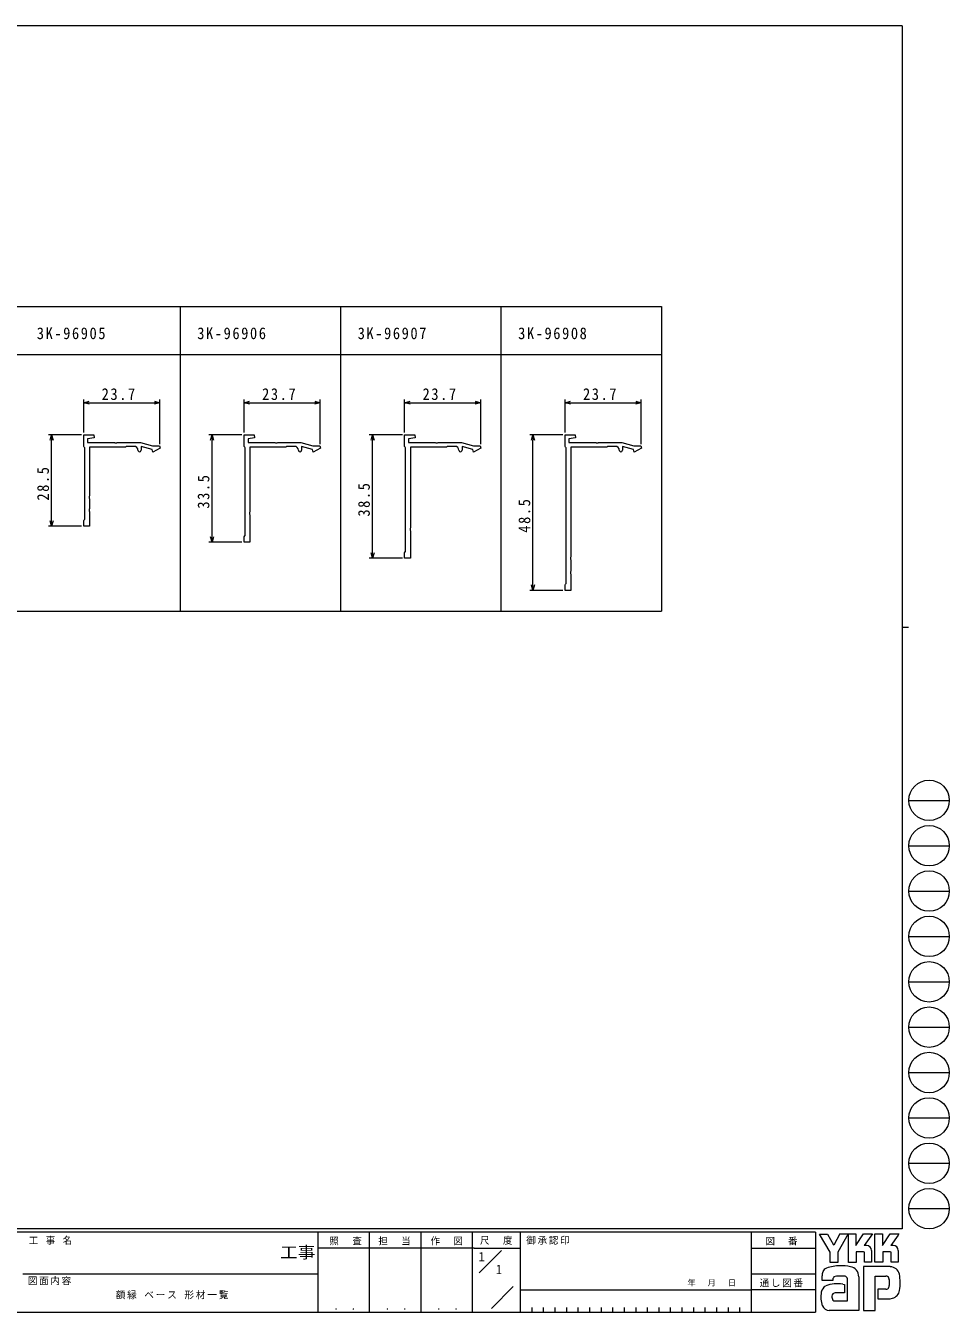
# Model space of a CAD drawing. Units: millimetres on the paper. Extents: x -297 to 270, y -210 to 193.
# Drawn here: x -18.1 to 269.7, y -210 to 191 of the extents above; entities that cross this region are included whole.
import ezdxf
from ezdxf.enums import TextEntityAlignment as Align

# ---------------------------------------------------------------- set-up
doc = ezdxf.new("R2010")
doc.units = ezdxf.units.MM
for name, color, linetype, lineweight in [('0-1_YKK_ZWAK', 7, 'Continuous', 9), ('0-3_YKK_11', 7, 'Continuous', 9), ('0-4_YKK_D', 6, 'Continuous', 9)]:
    doc.layers.add(name, color=color, linetype=linetype, lineweight=lineweight)
doc.layers.add('0-2_USER1', color=3, linetype='Continuous')
doc.styles.add('ＭＳ ゴシック', font='')
doc.styles.get('ＭＳ ゴシック').set_extended_font_data('MS Gothic')

msp = doc.modelspace()

# ---------------------------------------------------------------- linework, layer by layer
at = {"layer": '0-1_YKK_ZWAK'}
for p, q in [((255, 191), (-295, 191)), ((255, 191), (255, -184)), ((-220, 103.5), (180, 103.5)), ((30, 103.5), (30, 8.5)), ((80, 103.5), (80, 8.5)), ((130, 103.5), (130, 8.5)), ((180, 103.5), (180, 8.5)), ((-220, 88.5), (180, 88.5)), ((255, 3.5), (257, 3.5)), ((257.126, -50.44), (269.726, -50.44)), ((257.126, -64.58), (269.726, -64.58)), ((257.126, -78.72), (269.726, -78.72)), ((257.126, -92.86), (269.726, -92.86)), ((257.126, -107), (269.726, -107)), ((257.126, -121.14), (269.726, -121.14)), ((257.126, -135.28), (269.726, -135.28)), ((257.126, -149.42), (269.726, -149.42)), ((257.126, -163.56), (269.726, -163.56)), ((257.126, -177.7), (269.726, -177.7)), ((255, -184), (-295, -184)), ((228, -185), (-295, -185)), ((73, -185), (73, -210)), ((89, -185), (89, -210)), ((105, -185), (105, -210)), ((121, -185), (121, -210)), ((136, -185), (136, -210)), ((208, -185), (208, -210)), ((228, -185), (228, -210)), ((229.312, -185.647), (231.822, -185.647)), ((232.594, -191.285), (229.312, -185.647)), ((235.597, -185.57), (233.772, -189.122)), ((238.328, -194.451), (238.328, -185.589)), ((246.553, -185.512), (248.889, -185.512)), ((246.553, -194.374), (246.553, -185.512)), ((251.341, -185.512), (254.044, -185.512)), ((253.774, -185.975), (251.544, -189.161)), ((254.044, -185.512), (253.774, -185.975)), ((121.703, -189.999), (73, -189.999)), ((121.703, -189.999), (136, -189.999)), ((123.264, -197.669), (130.188, -190.745)), ((208, -190), (228, -190)), ((242.981, -191.13), (240.703, -191.13)), ((243.985, -189.219), (243.243, -189.219)), ((245.53, -190.763), (245.53, -194.393)), ((248.986, -191.111), (248.986, -194.374)), ((251.264, -191.111), (248.986, -191.111)), ((251.573, -191.227), (251.264, -191.111)), ((252.286, -189.161), (251.544, -189.161)), ((251.573, -194.354), (251.573, -191.227)), ((253.832, -190.763), (253.832, -194.354)), ((251.303, -195.783), (243.02, -195.783)), ((243.02, -195.783), (243.02, -209.433)), ((248.986, -194.374), (246.553, -194.374)), ((251.573, -194.318), (251.609, -194.354)), ((253.832, -194.354), (251.573, -194.354)), ((-19, -197.999), (73, -197.999)), ((208, -197.999), (228, -197.999)), ((230.084, -200.05), (230.084, -198.672)), ((233.405, -200.05), (230.084, -200.05)), ((237.247, -198.718), (234.606, -198.768)), ((238.019, -206.479), (238.019, -199.529)), ((241.514, -198.988), (241.514, -209.414)), ((246.611, -198.756), (249.932, -198.756)), ((246.611, -209.433), (246.611, -198.756)), ((250.981, -199.826), (250.994, -201.708)), ((127.052, -208.818), (133.854, -202.015)), ((136, -203), (208, -203)), ((228, -202.999), (208, -202.999)), ((237.054, -203.95), (234.201, -203.953)), ((247.48, -202.849), (247.48, -205.803)), ((250.009, -202.849), (247.48, -202.849)), ((139.6, -208.5), (139.6, -210)), ((143.2, -208.5), (143.2, -210)), ((146.8, -208.5), (146.8, -210)), ((150.4, -208.5), (150.4, -210)), ((154, -208.5), (154, -210)), ((157.6, -208.5), (157.6, -210)), ((161.2, -208.5), (161.2, -210)), ((164.8, -208.5), (164.8, -210)), ((168.4, -208.5), (168.4, -210)), ((172, -208.5), (172, -210)), ((175.6, -208.5), (175.6, -210)), ((179.2, -208.5), (179.2, -210)), ((182.8, -208.5), (182.8, -210)), ((186.4, -208.5), (186.4, -210)), ((190, -208.5), (190, -210)), ((193.6, -208.5), (193.6, -210)), ((197.2, -208.5), (197.2, -210)), ((200.8, -208.5), (200.8, -210)), ((204.4, -208.5), (204.4, -210)), ((234.004, -206.479), (238.019, -206.479)), ((237.71, -206.479), (237.962, -206.479)), ((238.019, -206.478), (238.02, -206.479)), ((247.48, -205.803), (251.283, -205.803)), ((251.283, -205.803), (252.055, -205.63)), ((-295, -210), (228, -210)), ((233.405, -209.472), (232.343, -209.472)), ((241.282, -209.452), (233.405, -209.472)), ((241.514, -209.414), (241.282, -209.452))]:
    msp.add_line(p, q, dxfattribs=at)
for points in [[(-220, 103.5), (-220, 8.5), (180, 8.5)], [(231.822, -185.647), (233.617, -189.006), (233.772, -189.122)], [(235.597, -185.57), (238.187, -185.57), (234.95, -191.304)], [(238.328, -185.589), (240.626, -185.589), (240.626, -189.231), (243.039, -185.551)], [(243.039, -185.551), (245.771, -185.551), (243.243, -189.219)], [(248.889, -185.512), (248.889, -189.22), (251.341, -185.512)], [(234.95, -191.304), (234.95, -194.47), (232.594, -194.47), (232.594, -191.285)], [(240.703, -191.13), (240.703, -194.451), (238.328, -194.451)], [(245.53, -194.393), (243.29, -194.393), (243.29, -191.246), (242.981, -191.13)], [(236.552, -201.266), (237.054, -201.382), (237.054, -203.95)], [(243.02, -209.433), (246.051, -209.433), (246.611, -209.433)]]:
    msp.add_lwpolyline(points, dxfattribs=at)
for centre in [(263.426, -50.44), (263.426, -64.58), (263.426, -78.72), (263.426, -92.86), (263.426, -107), (263.426, -121.14), (263.426, -135.28), (263.426, -149.42), (263.426, -163.56), (263.426, -177.7)]:
    msp.add_circle(centre, 6.3, dxfattribs=at)
for centre, radius, start, end in [((243.985, -190.763), 1.545, 0.00165, 89.99603), ((252.286, -190.706), 1.545, 0.00165, 89.99603), ((232.005, -197.897), 1.746, 109.02126, 161.51263), ((235.659, -208.144), 12.629, 89.89165, 109.30847), ((236.03, -210.331), 14.82, 78.78009, 91.46938), ((238.379, -198.926), 3.178, 40.66422, 80.31693), ((251.194, -198.886), 3.101, 14.44571, 87.08746), ((233.685, -198.69), 3.598, 158.41083, 179.71774), ((234.911, -200.005), 1.507, 138.46381, 181.71359), ((234.511, -199.979), 1.215, 85.50551, 126.78038), ((236.897, -199.824), 1.161, 14.75519, 72.44994), ((238.221, -198.918), 3.294, 358.78058, 38.76563), ((250.046, -199.628), 0.878, 16.43123, 96.91661), ((248.379, -200.148), 2.624, 4.93422, 17.03551), ((239.547, -200.848), 14.9, 350.99026, 10.67624), ((237.606, -205.282), 7.916, 168.76372, 199.80078), ((232.591, -204.234), 2.792, 121.8271, 169.08475), ((234.8, -210.61), 9.506, 79.38097, 112.05824), ((234.207, -204.985), 1.032, 90.33952, 178.03638), ((250.01, -201.917), 0.933, 269.95467, 342.90144), ((248.364, -201.458), 2.64, 343.6902, 354.75362), ((251.239, -202.675), 3.065, 285.4429, 349.90448), ((232.6, -206.745), 2.731, 207.31435, 263.59464), ((234.844, -205.234), 1.692, 171.08202, 216.71922), ((234.179, -205.404), 1.09, 230.97279, 260.7549)]:
    msp.add_arc(centre, radius, start, end, dxfattribs=at)
at = {"layer": '0-3_YKK_11'}
for p, q in [((0, 63.5), (3.156, 63.5)), ((0, 59.9), (0, 63.5)), ((3.236, 62.587), (1.2, 62.228)), ((1.2, 62.228), (1.2, 61.1)), ((1.2, 61.1), (9.542, 61.1)), ((3.156, 63.5), (3.236, 62.587)), ((9.542, 61.1), (9.725, 60.98)), ((9.725, 60.98), (10.275, 60.98)), ((10.275, 60.98), (10.458, 61.1)), ((10.458, 61.1), (17.703, 61.1)), ((17.703, 61.1), (21.435, 60.1)), ((50, 63.5), (53.156, 63.5)), ((50, 59.9), (50, 63.5)), ((53.236, 62.587), (51.2, 62.228)), ((51.2, 62.228), (51.2, 61.1)), ((51.2, 61.1), (59.542, 61.1)), ((53.156, 63.5), (53.236, 62.587)), ((59.542, 61.1), (59.725, 60.98)), ((59.725, 60.98), (60.275, 60.98)), ((60.275, 60.98), (60.458, 61.1)), ((60.458, 61.1), (67.703, 61.1)), ((67.703, 61.1), (71.435, 60.1)), ((100, 63.5), (103.156, 63.5)), ((100, 59.9), (100, 63.5)), ((103.236, 62.587), (101.2, 62.228)), ((101.2, 62.228), (101.2, 61.1)), ((101.2, 61.1), (109.542, 61.1)), ((103.156, 63.5), (103.236, 62.587)), ((109.542, 61.1), (109.725, 60.98)), ((109.725, 60.98), (110.275, 60.98)), ((110.275, 60.98), (110.458, 61.1)), ((110.458, 61.1), (117.703, 61.1)), ((117.703, 61.1), (121.435, 60.1)), ((150, 63.5), (153.156, 63.5)), ((150, 59.9), (150, 63.5)), ((153.236, 62.587), (151.2, 62.228)), ((151.2, 62.228), (151.2, 61.1)), ((151.2, 61.1), (159.542, 61.1)), ((153.156, 63.5), (153.236, 62.587)), ((159.542, 61.1), (159.725, 60.98)), ((159.725, 60.98), (160.275, 60.98)), ((160.275, 60.98), (160.458, 61.1)), ((160.458, 61.1), (167.703, 61.1)), ((167.703, 61.1), (171.435, 60.1)), ((0.18, 59.625), (0, 59.9)), ((0.3, 59.442), (0.18, 59.625)), ((0.3, 37.158), (0.3, 59.442)), ((1.8, 59.6), (1.8, 44.458)), ((13, 59.6), (1.8, 59.6)), ((13.3, 59.9), (13, 59.6)), ((15.7, 59.9), (13.3, 59.9)), ((17.9, 59.805), (17.9, 58.7)), ((21.277, 58.9), (17.9, 59.805)), ((21.506, 58.045), (21.277, 58.9)), ((21.435, 60.1), (23.566, 60.1)), ((23.767, 59.35), (21.506, 58.045)), ((23.566, 60.1), (23.767, 59.35)), ((50.18, 59.625), (50, 59.9)), ((50.3, 59.442), (50.18, 59.625)), ((50.3, 32.158), (50.3, 59.442)), ((51.8, 59.6), (51.8, 39.458)), ((63, 59.6), (51.8, 59.6)), ((63.3, 59.9), (63, 59.6)), ((65.7, 59.9), (63.3, 59.9)), ((67.9, 59.805), (67.9, 58.7)), ((71.277, 58.9), (67.9, 59.805)), ((71.506, 58.045), (71.277, 58.9)), ((71.435, 60.1), (73.566, 60.1)), ((73.767, 59.35), (71.506, 58.045)), ((73.566, 60.1), (73.767, 59.35)), ((100.18, 59.625), (100, 59.9)), ((100.3, 59.442), (100.18, 59.625)), ((100.3, 27.158), (100.3, 59.442)), ((101.8, 59.6), (101.8, 34.458)), ((113, 59.6), (101.8, 59.6)), ((113.3, 59.9), (113, 59.6)), ((115.7, 59.9), (113.3, 59.9)), ((117.9, 59.805), (117.9, 58.7)), ((121.277, 58.9), (117.9, 59.805)), ((121.506, 58.045), (121.277, 58.9)), ((121.435, 60.1), (123.566, 60.1)), ((123.767, 59.35), (121.506, 58.045)), ((123.566, 60.1), (123.767, 59.35)), ((150.18, 59.625), (150, 59.9)), ((150.3, 59.442), (150.18, 59.625)), ((150.3, 17.158), (150.3, 59.442)), ((151.8, 59.6), (151.8, 25.458)), ((163, 59.6), (151.8, 59.6)), ((163.3, 59.9), (163, 59.6)), ((165.7, 59.9), (163.3, 59.9)), ((167.9, 59.805), (167.9, 58.7)), ((171.277, 58.9), (167.9, 59.805)), ((171.506, 58.045), (171.277, 58.9)), ((171.435, 60.1), (173.566, 60.1)), ((173.767, 59.35), (171.506, 58.045)), ((173.566, 60.1), (173.767, 59.35)), ((1.8, 44.458), (1.68, 44.275)), ((1.68, 44.275), (1.68, 43.725)), ((1.68, 43.725), (1.8, 43.542)), ((1.8, 40.458), (1.68, 40.275)), ((1.68, 40.275), (1.68, 39.725)), ((1.8, 43.542), (1.8, 40.458)), ((0, 36.7), (0.18, 36.975)), ((0, 35), (0, 36.7)), ((0.18, 36.975), (0.3, 37.158)), ((1.68, 39.725), (1.8, 39.542)), ((1.8, 39.542), (1.8, 35)), ((51.8, 39.458), (51.68, 39.275)), ((51.68, 39.275), (51.68, 38.725)), ((51.68, 38.725), (51.8, 38.542)), ((51.8, 38.542), (51.8, 30)), ((1.8, 35), (0, 35)), ((50.18, 31.975), (50.3, 32.158)), ((101.8, 34.458), (101.68, 34.275)), ((101.68, 34.275), (101.68, 33.725)), ((101.68, 33.725), (101.8, 33.542)), ((101.8, 33.542), (101.8, 25)), ((50, 31.7), (50.18, 31.975)), ((50, 30), (50, 31.7)), ((51.8, 30), (50, 30)), ((100, 26.7), (100.18, 26.975)), ((100, 25), (100, 26.7)), ((101.8, 25), (100, 25)), ((100.18, 26.975), (100.3, 27.158)), ((151.8, 25.458), (151.68, 25.275)), ((151.68, 25.275), (151.68, 24.725)), ((151.68, 24.725), (151.8, 24.542)), ((151.8, 24.542), (151.8, 20.958)), ((151.8, 20.958), (151.68, 20.775)), ((151.68, 20.775), (151.68, 20.225)), ((151.68, 20.225), (151.8, 20.042)), ((150, 16.7), (150.18, 16.975)), ((150, 15), (150, 16.7)), ((150.18, 16.975), (150.3, 17.158)), ((151.8, 20.042), (151.8, 15)), ((151.8, 15), (150, 15))]:
    msp.add_line(p, q, dxfattribs=at)
for centre, radius, start, end in [((15.7, 58.7), 1.2, 0, 89.99998), ((17.4, 58.7), 0.5, 179.99998, 0), ((65.7, 58.7), 1.2, 0, 89.99998), ((67.4, 58.7), 0.5, 179.99998, 0), ((115.7, 58.7), 1.2, 0, 89.99998), ((117.4, 58.7), 0.5, 179.99998, 0), ((165.7, 58.7), 1.2, 0, 89.99998), ((167.4, 58.7), 0.5, 179.99998, 0)]:
    msp.add_arc(centre, radius, start, end, dxfattribs=at)
at = {"layer": '0-4_YKK_D'}
for p, q in [((0, 64.2), (0, 74.5)), ((0, 73.5), (1.7, 73.956)), ((0, 73.5), (1.7, 73.5)), ((1.7, 73.045), (0, 73.5)), ((1.7, 73.5), (22, 73.5)), ((22, 73.956), (23.7, 73.5)), ((23.7, 73.5), (22, 73.5)), ((23.7, 73.5), (22, 73.045)), ((23.7, 60.6), (23.7, 74.5)), ((50, 64.2), (50, 74.5)), ((50, 73.5), (51.7, 73.956)), ((50, 73.5), (51.7, 73.5)), ((51.7, 73.045), (50, 73.5)), ((51.7, 73.5), (72, 73.5)), ((72, 73.956), (73.7, 73.5)), ((73.7, 73.5), (72, 73.5)), ((73.7, 73.5), (72, 73.045)), ((73.7, 60.6), (73.7, 74.5)), ((100, 64.2), (100, 74.5)), ((100, 73.5), (101.7, 73.956)), ((100, 73.5), (101.7, 73.5)), ((101.7, 73.045), (100, 73.5)), ((101.7, 73.5), (122, 73.5)), ((122, 73.956), (123.7, 73.5)), ((123.7, 73.5), (122, 73.5)), ((123.7, 73.5), (122, 73.045)), ((123.7, 60.6), (123.7, 74.5)), ((150, 64.2), (150, 74.5)), ((150, 73.5), (151.7, 73.956)), ((150, 73.5), (151.7, 73.5)), ((151.7, 73.045), (150, 73.5)), ((151.7, 73.5), (172, 73.5)), ((172, 73.956), (173.7, 73.5)), ((173.7, 73.5), (172, 73.5)), ((173.7, 73.5), (172, 73.045)), ((173.7, 60.6), (173.7, 74.5)), ((-0.7, 63.5), (-11, 63.5)), ((-10.455, 61.8), (-10, 63.5)), ((-10, 63.5), (-10, 61.8)), ((-10, 63.5), (-9.544, 61.8)), ((-10, 36.7), (-10, 61.8)), ((49.3, 63.5), (39, 63.5)), ((39.545, 61.8), (40, 63.5)), ((40, 63.5), (40, 61.8)), ((40, 63.5), (40.456, 61.8)), ((40, 31.7), (40, 61.8)), ((99.3, 63.5), (89, 63.5)), ((89.545, 61.8), (90, 63.5)), ((90, 63.5), (90, 61.8)), ((90, 63.5), (90.456, 61.8)), ((90, 26.7), (90, 61.8)), ((149.3, 63.5), (139, 63.5)), ((139.545, 61.8), (140, 63.5)), ((140, 63.5), (140, 61.8)), ((140, 63.5), (140.456, 61.8)), ((140, 16.7), (140, 61.8)), ((-10, 35), (-10.455, 36.7)), ((-10, 35), (-10, 36.7)), ((-9.544, 36.7), (-10, 35)), ((-0.7, 35), (-11, 35)), ((49.3, 30), (39, 30)), ((40, 30), (39.545, 31.7)), ((40, 30), (40, 31.7)), ((40.456, 31.7), (40, 30)), ((99.3, 25), (89, 25)), ((90, 25), (89.545, 26.7)), ((90, 25), (90, 26.7)), ((90.456, 26.7), (90, 25)), ((140, 15), (139.545, 16.7)), ((140, 15), (140, 16.7)), ((140.456, 16.7), (140, 15)), ((149.3, 15), (139, 15))]:
    msp.add_line(p, q, dxfattribs=at)

# ---------------------------------------------------------------- texts
at = {"layer": '0-1_YKK_ZWAK', "color": 3, "style": 'ＭＳ ゴシック', "width": 1.1}
msp.add_text('工事', height=3.666, dxfattribs=at).set_placement((61.165, -194.254), align=Align.BOTTOM_LEFT)
at = {"layer": '0-1_YKK_ZWAK', "color": 4, "style": 'ＭＳ ゴシック'}
msp.add_text('年   月   日', height=1.833, dxfattribs=at).set_placement((188.126, -202.264), align=Align.BOTTOM_LEFT)
at = {"layer": '0-1_YKK_ZWAK', "char_height": 2.199, "attachment_point": 7, "style": 'ＭＳ ゴシック'}
for s, insert in [('\\T1.22;\\W0.95;工\\~事\\~名', (-17.134, -188.952)), ('\\T1.24;\\W0.95;照\\~\\~査', (76.564, -189.129)), ('\\T1.24;\\W0.95;担\\~\\~当', (91.825, -189.129)), ('\\T1.24;\\W0.95;作\\~\\~図', (108.086, -189.116)), ('\\T1.24;\\W0.95;尺\\~\\~度', (123.509, -188.955)), ('\\T1.17;御承認印', (137.905, -188.952)), ('\\T1.17;図\u3000番', (212.427, -189.187)), ('\\T1.17;図面内容', (-17.416, -201.534)), ('\\T1.17;通し図番', (210.628, -202.203)), ('\\T1.24;\\W0.95;\\~．\\~．', (76.182, -209.247)), ('\\T1.24;\\W0.95;\\~．\\~．', (92.182, -209.247)), ('\\T1.24;\\W0.95;\\~．\\~．', (108.182, -209.247))]:
    msp.add_mtext(s, dxfattribs=dict(at, insert=insert))
at = {"layer": '0-2_USER1', "color": 7, "style": 'ＭＳ ゴシック'}
for p in [(123, -194.999), (128.381, -198.999)]:
    msp.add_text('1', height=2.933, dxfattribs=at).set_placement(p, align=Align.BOTTOM_LEFT)
at = {"layer": '0-2_USER1', "char_height": 3.666, "attachment_point": 7, "style": 'ＭＳ ゴシック'}
for s, insert in [('\\T1.22;\\W0.9;3K-96905', (-14.624, 93.25)), ('\\T1.22;\\W0.9;3K-96906', (35.377, 93.25)), ('\\T1.22;\\W0.9;3K-96907', (85.376, 93.25)), ('\\T1.22;\\W0.9;3K-96908', (135.376, 93.25))]:
    msp.add_mtext(s, dxfattribs=dict(at, insert=insert))
at = {"layer": '0-2_USER1', "color": 7, "insert": (9.955, -205.941), "char_height": 2.199, "attachment_point": 7, "style": 'ＭＳ ゴシック'}
msp.add_mtext('\\T1.19;額縁\\~ベース\\~形材一覧', dxfattribs=at)
at = {"layer": '0-4_YKK_D', "color": 3, "char_height": 3.666, "attachment_point": 7, "style": 'ＭＳ ゴシック'}
for insert in [(5.583, 74.3), (55.583, 74.3), (105.583, 74.3), (155.583, 74.3)]:
    msp.add_mtext('\\T1.22;\\W0.9;23.7', dxfattribs=dict(at, insert=insert))
at = {"layer": '0-4_YKK_D', "color": 3, "char_height": 3.666, "attachment_point": 7, "rotation": 90, "style": 'ＭＳ ゴシック'}
for s, insert in [('\\T1.22;\\W0.9;28.5', (-10.8, 42.983)), ('\\T1.22;\\W0.9;33.5', (39.2, 40.483)), ('\\T1.22;\\W0.9;38.5', (89.2, 37.983)), ('\\T1.22;\\W0.9;48.5', (139.2, 32.983))]:
    msp.add_mtext(s, dxfattribs=dict(at, insert=insert))

doc.saveas('drawing.dxf')
